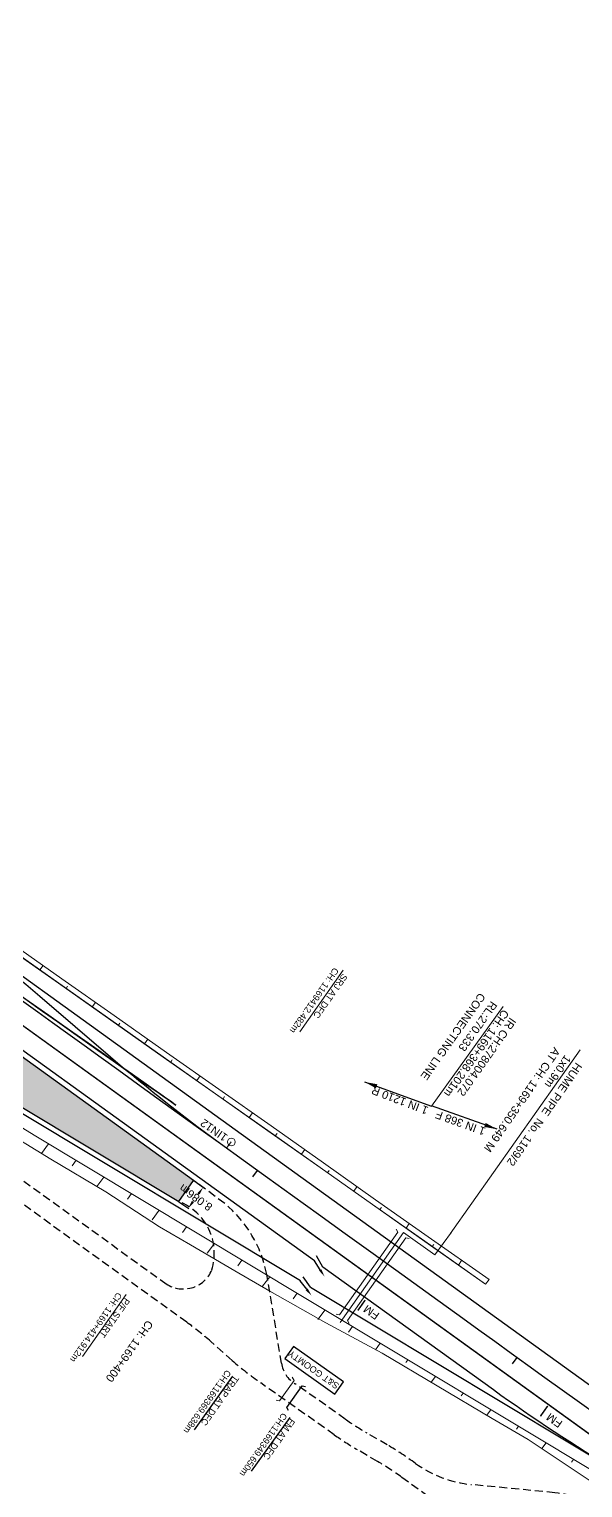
# Model space of a CAD drawing. Header units: metres. Extents: x 658374 to 662614, y 3366768 to 3369818.
# Drawn here: x 660894.7 to 661067.7, y 3367890.3 to 3368346.1 of the extents above; entities that cross this region are included whole.
import ezdxf

# ---------------------------------------------------------------- set-up
doc = ezdxf.new("R2010")
doc.units = ezdxf.units.M
doc.header["$MEASUREMENT"] = 0
doc.linetypes.add('DASHED2', pattern=[0.375, 0.25, -0.125])
doc.layers.get('Defpoints').update_dxf_attribs({"lineweight": 0})
for name, color, linetype in [('05 02 2020 (PRO)', 7, 'Continuous'), ('05 02 2020 (PRO)CYAN', 7, 'Continuous'), ('C-ROAD-CNTR-N', 92, 'Continuous'), ('details$0$05 02 2020 (PRO)', 7, 'Continuous'), ('IR- Connecting Line', 190, 'Continuous'), ('PROPOSED DFCC FORMATION LINE', 187, 'Continuous'), ('PROPOSED FORMATION LINE - PLAN', 187, 'Continuous')]:
    doc.layers.add(name, color=color, linetype=linetype)
for name, color, linetype, lineweight in [('C-ALIG-LABL-DG', 1, 'Continuous', 25), ('DFCC TRACK', 1, 'Continuous', 0), ('EXT', 7, 'Continuous', 25), ('GRADES IN PLAN', 10, 'Continuous', 0), ('NEW DFCC MAIN LINE - SHAMBHU - 05.03.2020$0$Proposed Alignment', 7, 'Continuous', 0), ("NEW SHAMBHU CROSSING STN. SRJ's", 10, 'Continuous', 0), ('Proposed Alignment', 7, 'Continuous', 0), ('Proposed Chainage', 10, 'Continuous', 0), ('Proposed Curve_Details', 10, 'Continuous', 0), ('PROPOSED DFCC TOE LINE', 239, 'Continuous', 0), ('PROPOSED DFCC TOE SLOPES', 239, 'Continuous', 0), ('PROPOSED DFCC TRACK', 1, 'Continuous', 0), ('Text', 7, 'Continuous', 13)]:
    doc.layers.add(name, color=color, linetype=linetype, lineweight=lineweight)
doc.styles.add('ARIAL', font='arial.ttf')
doc.styles.add('details$0$PDF Arial', font='arial.ttf')
doc.styles.add('PDF Arial', font='arial.ttf')
doc.styles.get("Standard").update_dxf_attribs({"font": 'arial.ttf'})
doc.styles.add('Style-Arial', font='arial.ttf')
doc.dimstyles.get("Standard").update_dxf_attribs({"dimtxt": 2.5, "dimasz": 2.5, "dimexe": 0.18, "dimexo": 0.0625, "dimgap": 0.09, "dimtad": 0, "dimtih": 1, "dimtoh": 1, "dimdec": 3, "dimzin": 0, "dimdsep": 46, "dimtxsty": 'Standard', "dimcen": 0.09, "dimclrd": 1, "dimclre": 1, "dimclrt": 1, "dimadec": 0, "dimazin": 0, "dimtfac": 1, "dimtdec": 3, "dimtofl": 0, "dimtmove": 0, "dimatfit": 3, "dimfxl": 1, "dimtolj": 1, "dimtzin": 0, "dimarcsym": 0})

# ---------------------------------------------------------------- blocks, each defined once
blk = doc.blocks.new('*D37')
at = {"layer": 'Defpoints', "color": 0, "transparency": 16777216}
for p in [(660946.08, 3367986.38), (660949.07, 3367984.28), (660941.43, 3367979.77)]:
    blk.add_point(p, dxfattribs=at)
at = {"layer": 'Proposed Curve_Details', "color": 1, "lineweight": -2, "transparency": 16777216}
for p, q in [((660946.14, 3367986.34), (660949.21, 3367984.17)), ((660941.48, 3367979.74), (660944.55, 3367977.57)), ((660945.85, 3367979.71), (660945.97, 3367979.89)), ((660947.63, 3367982.23), (660947.55, 3367982.13))]:
    blk.add_line(p, q, dxfattribs=at)
at = {"layer": 'Proposed Curve_Details', "color": 1, "transparency": 16777216}
for points in [[(660947.97, 3367981.99), (660947.29, 3367982.47), (660949.07, 3367984.28)], [(660946.19, 3367979.47), (660945.51, 3367979.95), (660944.41, 3367977.67)]]:
    blk.add_solid(points, dxfattribs=at)
at = {"layer": 'Proposed Curve_Details', "color": 1, "transparency": 16777216, "insert": (660946.76, 3367981.01), "char_height": 2.5, "attachment_point": 5, "rotation": 144.8187}
blk.add_mtext('\\A1;8.086m', dxfattribs=at)

msp = doc.modelspace()

# ---------------------------------------------------------------- hatches: boundary and pattern name
h = msp.add_hatch()
h.set_pattern_fill('ANSI35', color=1, scale=20, angle=45)
edge = h.paths.add_edge_path()
edge.add_line((660329.5236, 3368413.4532), (660376.0764, 3368374.467))
edge.add_arc((660731.3385, 3368798.6795), 553.324, 230.055091, 234.818733)
edge.add_line((660412.5325, 3368346.4294), (660766.1049, 3368097.1846))
edge.add_arc((657308.1486, 3363191.8148), 6001.676, 54.22382181, 54.818733, ccw=False)
edge.add_line((660816.8509, 3368061.0163), (660851.3941, 3368036.1247))
edge.add_arc((661174.8786, 3368485.0404), 553.324, 234.223822, 238.987464)
edge.add_line((660889.7919, 3368010.8115), (660941.4254, 3367979.7716))
edge.add_line((660941.4254, 3367979.7716), (660946.0843, 3367986.3805))
edge.add_line((660946.0843, 3367986.3805), (660825.5429, 3368073.2416))
edge.add_arc((657318.8002, 3363206.7596), 5998.324, 54.22382182, 54.818733)
edge.add_line((660774.8253, 3368109.3897), (660334.1594, 3368420.0295))
edge.add_line((660334.1594, 3368420.0295), (660329.5236, 3368413.4532))
h.paths.add_polyline_path([(660677.8451, 3368172.2255), (660636.3293, 3368201.3088), (660633.3651, 3368197.0774), (660674.8808, 3368167.994)], flags=24)
at = {"layer": 'C-ROAD-CNTR-N', "linetype": 'Continuous', "lineweight": -3}
h = msp.add_hatch(color=1, dxfattribs=at)
h.paths.add_polyline_path([(660997.6002, 3367945.62), (660999.4853, 3367949.1198), (660999.874, 3367948.8459)])
h.paths.add_polyline_path([(660997.2115, 3367945.8939), (660997.6002, 3367945.62), (660999.4853, 3367949.1198)])
at = {"layer": 'details$0$05 02 2020 (PRO)'}
h = msp.add_hatch(color=1, dxfattribs=at)
h.paths.add_polyline_path([(661054.6664, 3367912.5718), (661056.5516, 3367916.0716), (661056.9403, 3367915.7976)])
h.paths.add_polyline_path([(661054.2778, 3367912.8457), (661054.6664, 3367912.5718), (661056.5516, 3367916.0716)])

# ---------------------------------------------------------------- linework, layer by layer
at = {"color": 1}
msp.add_lwpolyline([(660329.5236, 3368413.4532), (660376.0764, 3368374.467, 0.0207883), (660412.5325, 3368346.4294), (660766.1049, 3368097.1846, -0.0025958), (660816.8509, 3368061.0163), (660851.3941, 3368036.1247, 0.0207883), (660889.7919, 3368010.8115), (660941.4254, 3367979.7716), (660946.0843, 3367986.3805), (660825.5429, 3368073.2416, 0.0025958), (660774.8253, 3368109.3897), (660334.1594, 3368420.0295)], format="xyb", close=True, dxfattribs=at)
at = {"color": 1, "elevation": 267.407, "flags": 128}
msp.add_lwpolyline([(660990.2257, 3367919.5595), (660992.8825, 3367923.4372), (660977.2609, 3367934.4555), (660974.6064, 3367930.7338), (660990.2257, 3367919.5595)], dxfattribs=at)
at = {"layer": '05 02 2020 (PRO)', "color": 1, "lineweight": 13}
msp.add_lwpolyline([(660957.8412, 3367998.4293), (660956.3967, 3367996.4225)], dxfattribs=at)
msp.add_circle((660957.8466, 3367998.3961), 1.2126, dxfattribs=at)
at = {"layer": 'C-ALIG-LABL-DG', "color": 1, "linetype": 'Continuous', "lineweight": 25}
for p, q in [((660965.9535, 3367989.536), (660964.4919, 3367987.5077)), ((661047.0842, 3367931.074), (661045.6226, 3367929.0457))]:
    msp.add_line(p, q, dxfattribs=at)
at = {"layer": 'C-ROAD-CNTR-N', "color": 1, "linetype": 'Continuous', "lineweight": -3}
for p, q in [((660958.2803, 3367925.1964), (660946.203, 3367908.4176)), ((660976.1176, 3367912.343), (660964.0403, 3367895.5642))]:
    msp.add_line(p, q, dxfattribs=at)
at = {"layer": 'C-ROAD-CNTR-N', "color": 1, "linetype": 'Continuous', "lineweight": -3, "flags": 128}
for points in [[(661292.9546, 3367746.1983), (660830.1502, 3368079.691, 0.00259303), (660779.4728, 3368115.8109, 0.00000277), (660779.4185, 3368115.8491), (660032.2152, 3368642.5773)], [(661078.3051, 3367895.5312, -0.02078389), (661039.7994, 3367920.9161), (660986.4953, 3367959.3265)], [(660982.598, 3367953.0686), (661103.2578, 3367880.5301, -0.02078789), (661141.7708, 3367855.1401)]]:
    msp.add_lwpolyline(points, format="xyb", dxfattribs=at)
for points in [[(660983.8717, 3367961.217), (660826.5227, 3368074.6013)], [(660983.8717, 3367961.217), (660826.5227, 3368074.6013)], [(660979.4413, 3367954.9624), (660888.9284, 3368009.3751)], [(660986.4953, 3367959.3265), (660984.4698, 3367962.7786)], [(660982.598, 3367953.0686), (660980.3525, 3367956.253)]]:
    msp.add_lwpolyline(points, dxfattribs=at)
at = {"layer": 'C-ROAD-CNTR-N', "color": 1, "linetype": 'Continuous', "lineweight": -3}
for points in [[(660985.6366, 3367958.448), (660983.8717, 3367961.217)], [(660981.4169, 3367952.3629), (660979.4271, 3367954.9749)], [(660975.7716, 3367914.4994), (660975.2098, 3367915.4807), (660979.9542, 3367922.2109), (660981.0669, 3367922.0099)]]:
    msp.add_lwpolyline(points, dxfattribs=at)
for points in [[(660985.988, 3367958.672), (660986.9803, 3367956.3399), (660985.2852, 3367958.2241)], [(660981.7484, 3367952.6154), (660982.9319, 3367950.3742), (660981.0855, 3367952.1104)]]:
    msp.add_solid(points, dxfattribs=at)
at = {"layer": 'DFCC TRACK', "linetype": 'Continuous', "flags": 128}
for points, elevation in [([(661009.3539, 3367971.176), (661009.9148, 3367970.1942), (660991.707, 3367944.3645)], 270.4067), ([(661013.4719, 3367968.2617), (661012.3598, 3367968.4657), (660994.1519, 3367942.6359)], 270.451)]:
    msp.add_lwpolyline(points, dxfattribs=dict(at, elevation=elevation))
at = {"layer": 'DFCC TRACK', "linetype": 'Continuous'}
msp.add_lwpolyline([(660971.8509, 3367917.7135), (660972.9632, 3367917.5105), (660977.4859, 3367923.9162), (660976.9223, 3367924.8964)], dxfattribs=at)
at = {"layer": 'EXT', "color": 1, "linetype": 'DASHED2', "ltscale": 10}
for points in [[(660299.1273, 3368405.4908), (660536.2893, 3368240.5277, -0.00130608), (660557.7072, 3368225.5468), (660588.3009, 3368204.0287, -0.0012245), (660608.3097, 3368189.8821), (660738.1999, 3368097.5694, -0.00160712), (660759.1274, 3368082.5949), (660937.0751, 3367954.3981, 0.48872675), (660951.7577, 3367958.4072, 0.39225753), (660941.5369, 3367979.8051)], [(661228.9678, 3367734.2024), (661120.5393, 3367814.6004, 0.00343257), (661098.4027, 3367830.7799), (661011.1928, 3367893.6076, 0.02349545), (661003.5582, 3367898.5803), (660997.2209, 3367902.2962, -0.02076645), (660990.0295, 3367906.9246), (660967.0534, 3367923.0991, -0.02766406), (660958.1174, 3367930.1598), (660951.4606, 3367936.0458, 0.02493451), (660943.9072, 3367942.0813), (660755.6202, 3368077.7266, 0.00160712), (660734.7241, 3368092.6787), (660604.8339, 3368184.9914, 0.0012245), (660584.8491, 3368199.121), (660554.2554, 3368220.6392, 0.00130608)], [(661240.8728, 3367765.5958), (661074.2356, 3367883.1157, 0.12982611), (661058.978, 3367888.7897), (661032.9381, 3367891.3451, -0.13238468), (661015.411, 3367897.9635), (661015.411, 3367897.9635, 0.0252976), (661006.5931, 3367903.7561), (661000.2558, 3367907.4721, -0.02076645), (660993.4833, 3367911.8308), (660977.8144, 3367922.8613, -0.22787032), (660973.5704, 3367929.2438), (660968.9451, 3367957.0241, 0.17343431), (660955.8036, 3367979.1564), (660946.0845, 3367986.3809)]]:
    msp.add_lwpolyline(points, format="xyb", dxfattribs=at)
at = {"layer": 'IR- Connecting Line', "lineweight": 0}
msp.add_line((661042.8263, 3368040.7605), (661020.3951, 3368009.6315), dxfattribs=at)
at = {"layer": 'IR- Connecting Line', "lineweight": 30}
msp.add_lwpolyline([(661230.5228, 3367806.5934), (660959.1014, 3368002.1772)], dxfattribs=at)
at = {"layer": 'NEW DFCC MAIN LINE - SHAMBHU - 05.03.2020$0$Proposed Alignment', "color": 1}
msp.add_line((660991.8909, 3367942.0269), (661011.6818, 3367970.1019), dxfattribs=at)
for points in [[(661026.309, 3367969.6696), (661066.879, 3368027.2211)], [(661011.6922, 3367970.0944), (661021.4942, 3367963.1047), (661026.7117, 3367970.2187)]]:
    msp.add_lwpolyline(points, dxfattribs=at)
at = {"layer": "NEW SHAMBHU CROSSING STN. SRJ's", "color": 1, "linetype": 'Continuous', "lineweight": 13, "flags": 128}
for points in [[(660992.8557, 3368052.0809), (660979.2534, 3368032.777)], [(660924.9887, 3367950.7009), (660911.3863, 3367931.397)]]:
    msp.add_lwpolyline(points, dxfattribs=at)
at = {"layer": 'Proposed Alignment', "color": 1, "lineweight": -3, "flags": 128}
for points in [[(661249.6746, 3367777.3855), (660830.1502, 3368079.691, 0.0025958), (660779.4185, 3368115.8491), (660032.2152, 3368642.5773)], [(660956.3967, 3367996.4225, -0.02078913), (660920.1226, 3368024.9241), (660898.0164, 3368043.8309, 0.02078789), (660861.7445, 3368072.3309, 0.02078789)]]:
    msp.add_lwpolyline(points, format="xyb", dxfattribs=at)
at = {"layer": 'Proposed Alignment', "color": 1, "lineweight": -3}
msp.add_lwpolyline([(660959.1014, 3368002.1772), (660837.4053, 3368089.8702, 0.0025958), (660786.6736, 3368126.0284)], format="xyb", dxfattribs=at)
at = {"layer": 'Proposed Curve_Details', "color": 1}
for points, elevation in [([(660991.707, 3367944.3645), (660990.5944, 3367944.5658)], 270.4067), ([(660994.1519, 3367942.6359), (660994.7151, 3367941.6555)], 270.451)]:
    msp.add_lwpolyline(points, dxfattribs=dict(at, elevation=elevation))
at = {"layer": 'PROPOSED DFCC FORMATION LINE', "lineweight": 0, "flags": 128}
for points in [[(661037.2573, 3367953.9718), (661018.3021, 3367967.334), (661001.9554, 3367978.8573), (660985.6088, 3367990.3806), (660969.2621, 3368001.9039), (660952.9154, 3368013.4272), (660936.5688, 3368024.9505), (660920.2221, 3368036.4738), (660903.8754, 3368047.9971), (660887.5288, 3368059.5204)], [(661037.2902, 3367954.0098), (661018.3309, 3367967.3748), (661001.9842, 3367978.8981), (660985.6376, 3367990.4214), (660969.2909, 3368001.9448), (660952.9442, 3368013.4681), (660936.5976, 3368024.9914), (660920.2509, 3368036.5147), (660903.9042, 3368048.038), (660887.5576, 3368059.5613)]]:
    msp.add_lwpolyline(points, dxfattribs=at)
at = {"layer": 'PROPOSED DFCC TOE LINE', "lineweight": 0}
msp.add_line((661038.4906, 3367955.3946), (661037.2573, 3367953.9718), dxfattribs=at)
at = {"layer": 'PROPOSED DFCC TOE LINE', "lineweight": 0, "flags": 128}
msp.add_lwpolyline([(660888.545, 3368060.962), (660904.8723, 3368049.4113), (660921.2226, 3368037.8931), (660937.5765, 3368026.3801), (660953.9692, 3368014.922), (660970.3483, 3368003.4448), (660986.6551, 3367991.865), (661002.9614, 3367980.2843), (661019.3374, 3367968.8026), (661038.4906, 3367955.3946)], dxfattribs=at)
at = {"layer": 'PROPOSED DFCC TOE LINE', "lineweight": 0}
for points in [[(660853.8135, 3368021.9772), (660884.3574, 3368003.476), (660901.4188, 3367993.0364), (660918.6025, 3367982.8031), (660935.3965, 3367971.9126), (660945.0772, 3367966.269), (660958.9595, 3367958.1625), (660969.9377, 3367951.739), (660987.3484, 3367941.8882), (661004.9539, 3367932.3661), (661022.1837, 3367922.2105), (661039.3622, 3367911.9683), (661050.5931, 3367905.4889)], [(661050.5931, 3367905.4889), (661135.989, 3367848.5652)]]:
    msp.add_lwpolyline(points, dxfattribs=at)
at = {"layer": 'PROPOSED DFCC TOE SLOPES', "linetype": 'Continuous', "lineweight": 0, "flags": 128}
for points in [[(660898.053, 3368052.1627), (660899.028, 3368053.5458)], [(660906.2263, 3368046.401), (660906.7106, 3368047.088)], [(660914.3997, 3368040.6394), (660915.3701, 3368042.016)], [(660922.573, 3368034.8777), (660923.0594, 3368035.5677)], [(660930.7463, 3368029.1161), (660931.7227, 3368030.5011)], [(660938.9197, 3368023.3544), (660939.4124, 3368024.0534)], [(660947.093, 3368017.5928), (660948.1015, 3368019.0234)], [(660955.2663, 3368011.8311), (660955.7811, 3368012.5614)], [(660963.4397, 3368006.0695), (660964.4855, 3368007.553)], [(660900.7572, 3367997.836), (660898.5019, 3367994.8212)], [(660971.613, 3368000.3078), (660972.1389, 3368001.0538)], [(660979.7863, 3367994.5462), (660980.8182, 3367996.0099)], [(660909.3444, 3367992.6736), (660908.0947, 3367990.9073)], [(660987.9597, 3367988.7845), (660988.4656, 3367989.5022)], [(660918.0348, 3367987.449), (660915.8054, 3367984.4688)], [(660996.133, 3367983.0229), (660997.1246, 3367984.4295)], [(660926.622, 3367982.2866), (660925.3723, 3367980.5203)], [(660935.3124, 3367977.0621), (660933.083, 3367974.0819)], [(661004.3063, 3367977.2612), (661004.797, 3367977.9572)], [(660943.8996, 3367971.8996), (660942.6498, 3367970.1333)], [(661012.4797, 3367971.4996), (661013.4756, 3367972.9124)], [(660952.59, 3367966.6751), (660950.3606, 3367963.6949)], [(661020.6785, 3367965.6953), (661021.1692, 3367966.3913)], [(660961.1772, 3367961.5126), (660959.9274, 3367959.7463)], [(661028.8519, 3367959.9336), (661029.8478, 3367961.3465)], [(660969.8676, 3367956.2881), (660967.6382, 3367953.3079)], [(660978.4548, 3367951.1256), (660977.205, 3367949.3593)], [(660987.1452, 3367945.9011), (660984.9158, 3367942.9209)], [(660995.7324, 3367940.7386), (660994.4826, 3367938.9724)], [(661004.4228, 3367935.5141), (661002.8992, 3367933.4774)], [(661013.01, 3367930.3516), (661012.3851, 3367929.4685)], [(661021.7004, 3367925.1271), (661020.3341, 3367923.3007)], [(661030.2876, 3367919.9647), (661029.6627, 3367919.0815)], [(661038.978, 3367914.7401), (661037.6625, 3367912.9817)], [(661047.5652, 3367909.5777), (661046.9403, 3367908.6945)], [(661056.2556, 3367904.3531), (661054.9401, 3367902.5947)], [(661064.8427, 3367899.1907), (661064.2179, 3367898.3075)]]:
    msp.add_lwpolyline(points, dxfattribs=at)
at = {"layer": 'PROPOSED DFCC TRACK', "lineweight": 30}
msp.add_rational_spline([(662189.3755, 3367130.3232), (662122.6122, 3367172.3074), (662055.8489, 3367214.2917), (662053.7326, 3367215.6226), (662051.6163, 3367216.9535), (662049.5003, 3367218.2848), (662047.3842, 3367219.6161), (662045.2687, 3367220.9482), (662043.1531, 3367222.2802), (662041.0383, 3367223.6134), (662038.9234, 3367224.9466), (662036.8095, 3367226.2813), (662034.6956, 3367227.616), (662032.5829, 3367228.9525), (662030.4702, 3367230.2891), (662028.3589, 3367231.628), (662026.2476, 3367232.9668), (662024.138, 3367234.3083), (662022.0284, 3367235.6498), (661945.8186, 3367284.1844), (661872.2145, 3367336.5865), (661870.1789, 3367338.0378), (661868.1433, 3367339.4892), (661866.1095, 3367340.943), (661864.0757, 3367342.3969), (661862.0435, 3367343.853), (661860.0113, 3367345.309), (661857.9804, 3367346.7669), (661855.9495, 3367348.2247), (661853.9196, 3367349.684), (661851.8897, 3367351.1434), (661849.8606, 3367352.6038), (661847.8316, 3367354.0642), (661845.803, 3367355.5253), (661843.7744, 3367356.9864), (661841.7461, 3367358.4479), (661839.7178, 3367359.9094), (661344.8608, 3367716.4989), (660850.0038, 3368073.0883), (660847.9755, 3368074.5498), (660845.9472, 3368076.0114), (660843.9187, 3368077.4727), (660841.8903, 3368078.934), (660839.8615, 3368080.3948), (660837.8328, 3368081.8557), (660835.8036, 3368083.316), (660833.7744, 3368084.7762), (660831.7446, 3368086.2356), (660829.7148, 3368087.695), (660827.6842, 3368089.1533), (660825.6536, 3368090.6117), (660823.6222, 3368092.0687), (660821.5907, 3368093.5258), (660819.5581, 3368094.9814), (660817.5256, 3368096.437), (660808.4584, 3368102.9249), (660799.3672, 3368109.3791), (660797.3281, 3368110.8255), (660795.289, 3368112.2719), (660793.2488, 3368113.7168), (660791.2087, 3368115.1617), (660789.1676, 3368116.6054), (660787.1266, 3368118.049), (660785.0848, 3368119.4916), (660783.043, 3368120.9341), (660781.0006, 3368122.3759), (660778.9582, 3368123.8176), (660776.9153, 3368125.2587), (660774.8725, 3368126.6997), (660772.8293, 3368128.1404), (660770.7862, 3368129.5811), (660768.7429, 3368131.0215), (660766.6995, 3368132.462), (659684.5244, 3368895.3228), (658602.3493, 3369658.1836)], [1, 1, 1, 1, 1, 1, 1, 1, 1, 1, 1, 1, 1, 1, 1, 1, 1, 1, 1, 0.99966696057, 1, 1, 1, 1, 1, 1, 1, 1, 1, 1, 1, 1, 1, 1, 1, 1, 1, 1, 1, 1, 1, 1, 1, 1, 1, 1, 1, 1, 1, 1, 1, 1, 1, 1, 1, 0.999998273534, 1, 1, 1, 1, 1, 1, 1, 1, 1, 1, 1, 1, 1, 1, 1, 1, 1, 1, 1], degree=2, knots=[0, 0, 0, 1, 1, 2, 2, 3, 3, 4, 4, 5, 5, 6, 6, 7, 7, 8, 8, 9, 9, 9.05161844, 9.05161844, 10.05161844, 10.05161844, 11.05161844, 11.05161844, 12.05161844, 12.05161844, 13.05161844, 13.05161844, 14.05161844, 14.05161844, 15.05161844, 15.05161844, 16.05161844, 16.05161844, 17.05161844, 17.05161844, 18.05161844, 18.05161844, 19.05161844, 19.05161844, 20.05161844, 20.05161844, 21.05161844, 21.05161844, 22.05161844, 22.05161844, 23.05161844, 23.05161844, 24.05161844, 24.05161844, 25.05161844, 25.05161844, 26.05161844, 26.05161844, 26.05533485, 26.05533485, 27.05533485, 27.05533485, 28.05533485, 28.05533485, 29.05533485, 29.05533485, 30.05533485, 30.05533485, 31.05533485, 31.05533485, 32.05533485, 32.05533485, 33.05533485, 33.05533485, 34.05533485, 34.05533485, 35.05533485, 35.05533485, 35.05533485], dxfattribs=at)
at = {"layer": 'PROPOSED FORMATION LINE - PLAN', "lineweight": 0, "flags": 128}
for points in [[(660862.1326, 3368022.7806), (660871.5131, 3368016.1893), (660882.0142, 3368009.2751), (660896.252, 3368000.5445)], [(660896.252, 3368000.5445), (660980.6401, 3367949.8118), (661076.3472, 3367892.2744), (661095.7087, 3367880.6346), (661105.7599, 3367874.563), (661120.0199, 3367865.5009), (661139.5492, 3367852.0571), (661255.8909, 3367769.4903)]]:
    msp.add_lwpolyline(points, dxfattribs=at)

# ---------------------------------------------------------------- texts
at = {"layer": '05 02 2020 (PRO)CYAN', "color": 1, "style": 'PDF Arial'}
msp.add_text('1IN12', height=2.50706, rotation=144.82122, dxfattribs=at).set_placement((660956.9772, 3368000.3939))
at = {"layer": 'C-ALIG-LABL-DG', "color": 1, "style": 'ARIAL'}
msp.add_text('CH: 1169+400', height=2.5, rotation=234.5, dxfattribs=at).set_placement((660931.5814, 3367942.9429))
at = {"layer": 'C-ROAD-CNTR-N', "color": 1, "linetype": 'Continuous', "lineweight": -3, "style": 'details$0$PDF Arial'}
msp.add_text('FM', height=2.50706, rotation=144.82122, dxfattribs=at).set_placement((661004.4104, 3367944.7174))
at = {"layer": 'C-ROAD-CNTR-N', "color": 1, "linetype": 'Continuous', "lineweight": -3, "char_height": 2, "width": 60.260334, "attachment_point": 4, "rotation": 234.818733, "line_spacing_factor": 0.648, "style": 'ARIAL'}
for s, insert in [('\\pxsm0.9;TRAP AT DFC \\PCH:1169369.638m ', (660958.3483, 3367925.9485)), ('\\pxsm0.9;FM AT DFC \\PCH:1169349.650m ', (660975.8774, 3367912.5158))]:
    msp.add_mtext(s, dxfattribs=dict(at, insert=insert))
at = {"layer": 'details$0$05 02 2020 (PRO)', "color": 1, "style": 'details$0$PDF Arial'}
msp.add_text('FM', height=2.50706, rotation=144.82122, dxfattribs=at).set_placement((661061.6092, 3367910.9619))
at = {"layer": 'details$0$05 02 2020 (PRO)', "color": 1, "insert": (660990.6097, 3367921.0485, 267.407), "char_height": 2, "width": 44.312808, "attachment_point": 1, "rotation": 144.82122, "style": 'details$0$PDF Arial'}
msp.add_mtext('S&T GOOMTY', dxfattribs=at)
at = {"layer": 'GRADES IN PLAN', "color": 0, "linetype": 'Continuous', "lineweight": 0, "insert": (661046.0322, 3368036.8007), "char_height": 2.5, "attachment_point": 4, "rotation": 234.818733, "line_spacing_factor": 1.08, "style": 'Style-Arial'}
msp.add_mtext('IR CH:278004.072', dxfattribs=at)
at = {"layer": 'IR- Connecting Line', "lineweight": 0, "char_height": 2.5, "style": 'Style-Arial'}
for s, insert, attachment_point, rotation, line_spacing_factor in [('CH: 1169+368.201m\\PRL:270.333\\PCONNECTING LINE', (661040.1009, 3368041.9133), 4, 234.818733, 1.08), ('1 IN 1210 R', (661002.2682, 3368015.9126), 9, 159.072312, 0.84), ('1 IN 368 F', (661022.2372, 3368008.3207), 9, 160.083261, 0.84)]:
    msp.add_mtext(s, dxfattribs=dict(at, insert=insert, attachment_point=attachment_point, rotation=rotation, line_spacing_factor=line_spacing_factor))
at = {"layer": "NEW SHAMBHU CROSSING STN. SRJ's", "color": 6, "linetype": 'Continuous', "lineweight": 13, "insert": (660992.1194, 3368051.5518), "char_height": 2, "width": 60.260334, "attachment_point": 4, "rotation": 234.818733, "line_spacing_factor": 0.648, "style": 'ARIAL'}
msp.add_mtext('\\pxsm1;{\\C256;SRJ AT DFC \\PCH: 1169412.482m  }', dxfattribs=at)
at = {"layer": 'Proposed Chainage', "color": 10, "lineweight": 0, "insert": (661063.2012, 3368025.1072), "char_height": 2.5, "width": 64.540186, "attachment_point": 4, "rotation": 235.252866, "line_spacing_factor": 0.6, "style": 'Style-Arial'}
msp.add_mtext('\\pxsm1;HUME PIPE  No. 1169/2\\P\\pql;1x0.9m \\PAT CH: 1169+350.649 M', dxfattribs=at)
at = {"layer": 'Text', "color": 1, "insert": (660924.2523, 3367950.1719), "char_height": 2, "width": 60.260334, "attachment_point": 4, "rotation": 234.818733, "line_spacing_factor": 0.648, "style": 'Style-Arial'}
msp.add_mtext('\\pxsm0.9;P/F START\\PCH: 1169+414.912m ', dxfattribs=at)

# ---------------------------------------------------------------- dimensions: what is measured, and where the dimension line sits
at = {"layer": 'Proposed Curve_Details', "color": 1}
dim = msp.add_linear_dim(base=(660949.0666, 3367984.2782), p1=(660941.4254, 3367979.7716), p2=(660946.0843, 3367986.3805), angle=234.818733, dimstyle='Standard', override={"dimpost": 'm', "dimaunit": 1, "dimadec": 4, "dimtmove": 2}, dxfattribs=at)
dim.commit()
dim.dimension.update_dxf_attribs({"geometry": '*D37', "text_midpoint": (660946.7619, 3367981.0089), "dimtype": 128})

# ---------------------------------------------------------------- leaders
at = {"layer": 'IR- Connecting Line', "lineweight": 0}
for points in [[(660999.5284, 3368017.1596), (661020.4045, 3368009.6282)], [(661040.8989, 3368002.3941), (661020.4088, 3368009.6506)]]:
    msp.add_leader(points, dimstyle='Standard', override={"dimasz": 4, "dimclrd": 190, "dimaunit": 1, "dimadec": 4}, dxfattribs=at)

doc.saveas('drawing.dxf')
